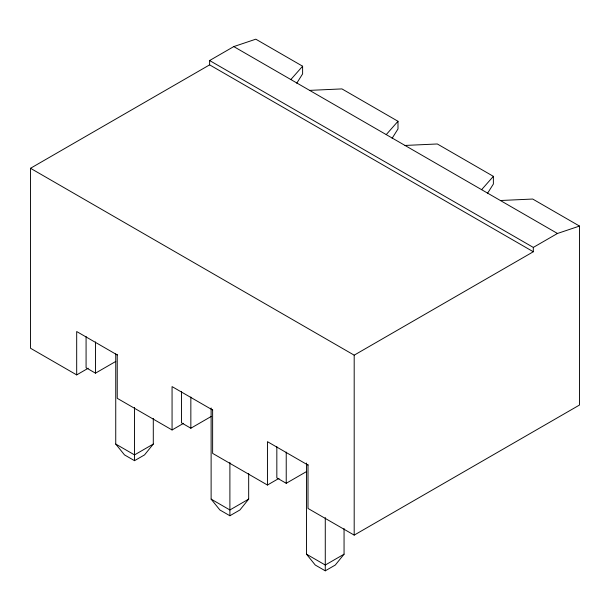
<?xml version="1.0" encoding="UTF-8"?>
<svg xmlns="http://www.w3.org/2000/svg" width="610" height="610" viewBox="0 0 610 610"><rect width="100%" height="100%" fill="white"/><g stroke="black" fill="none" stroke-linecap="round" stroke-linejoin="round"><path stroke-width="0.91" d="M211.121 407.968L211.121 499.125L219.874 509.968L229.894 515.747L229.894 462.487M306.502 463.036L306.502 554.193L315.256 565.035L325.275 570.815L325.275 517.554M296.735 83.219L302.613 73.901L302.613 66.208L255.811 39.185L233.775 46.589L209.619 60.535L209.619 64.866L533.315 251.755L533.315 247.416L209.619 60.535M392.116 138.287L397.995 128.969L397.995 121.276L341.935 88.907L309.628 90.379M487.497 193.355L493.376 184.029L493.376 176.343L437.317 143.975L405.009 145.447M153.293 418.422L153.293 444.057L144.54 454.9L134.52 460.68L124.493 454.9L115.74 444.057L115.74 353.846M248.674 473.49L248.674 499.125L239.921 509.968L229.894 515.747M344.055 528.557L344.055 554.193L335.302 565.035L325.275 570.815M290.856 79.536L302.613 66.208M386.237 134.604L397.995 121.276M481.618 189.672L493.376 176.343M88.236 368.226L76.685 374.898L30.5 348.234L30.5 168.284L209.619 64.866M86.079 336.522L86.079 367.746L95.465 373.16L115.801 361.417M117.242 354.517L117.242 398.315L172.066 429.966L183.618 423.294M153.293 444.057L134.52 454.9L115.74 444.057M181.46 391.589L181.46 422.806L190.846 428.228L211.182 416.485M533.315 247.416L557.471 233.47L579.5 226.066L579.5 405.032L354.189 535.115L308.004 508.443L308.004 464.652M30.5 168.284L354.189 355.165L533.315 251.755M212.623 409.584L212.623 453.375L267.447 485.034L278.999 478.362M248.674 499.125L229.894 509.968L211.121 499.125M276.833 446.657L276.833 477.874L286.227 483.295L306.563 471.553M344.055 554.193L325.275 565.035L306.502 554.193M500.391 200.515L532.698 199.043L579.5 226.066M233.775 46.589L557.471 233.47M117.242 354.951L76.685 331.535L76.685 374.898M212.623 410.019L172.066 386.603L172.066 429.966M308.004 465.087L267.447 441.671L267.447 485.034M354.189 355.165L354.189 535.115M286.227 452.079L286.227 483.295M190.846 397.011L190.846 428.228M134.52 407.419L134.52 460.68M95.465 341.943L95.465 373.16"/></g></svg>
